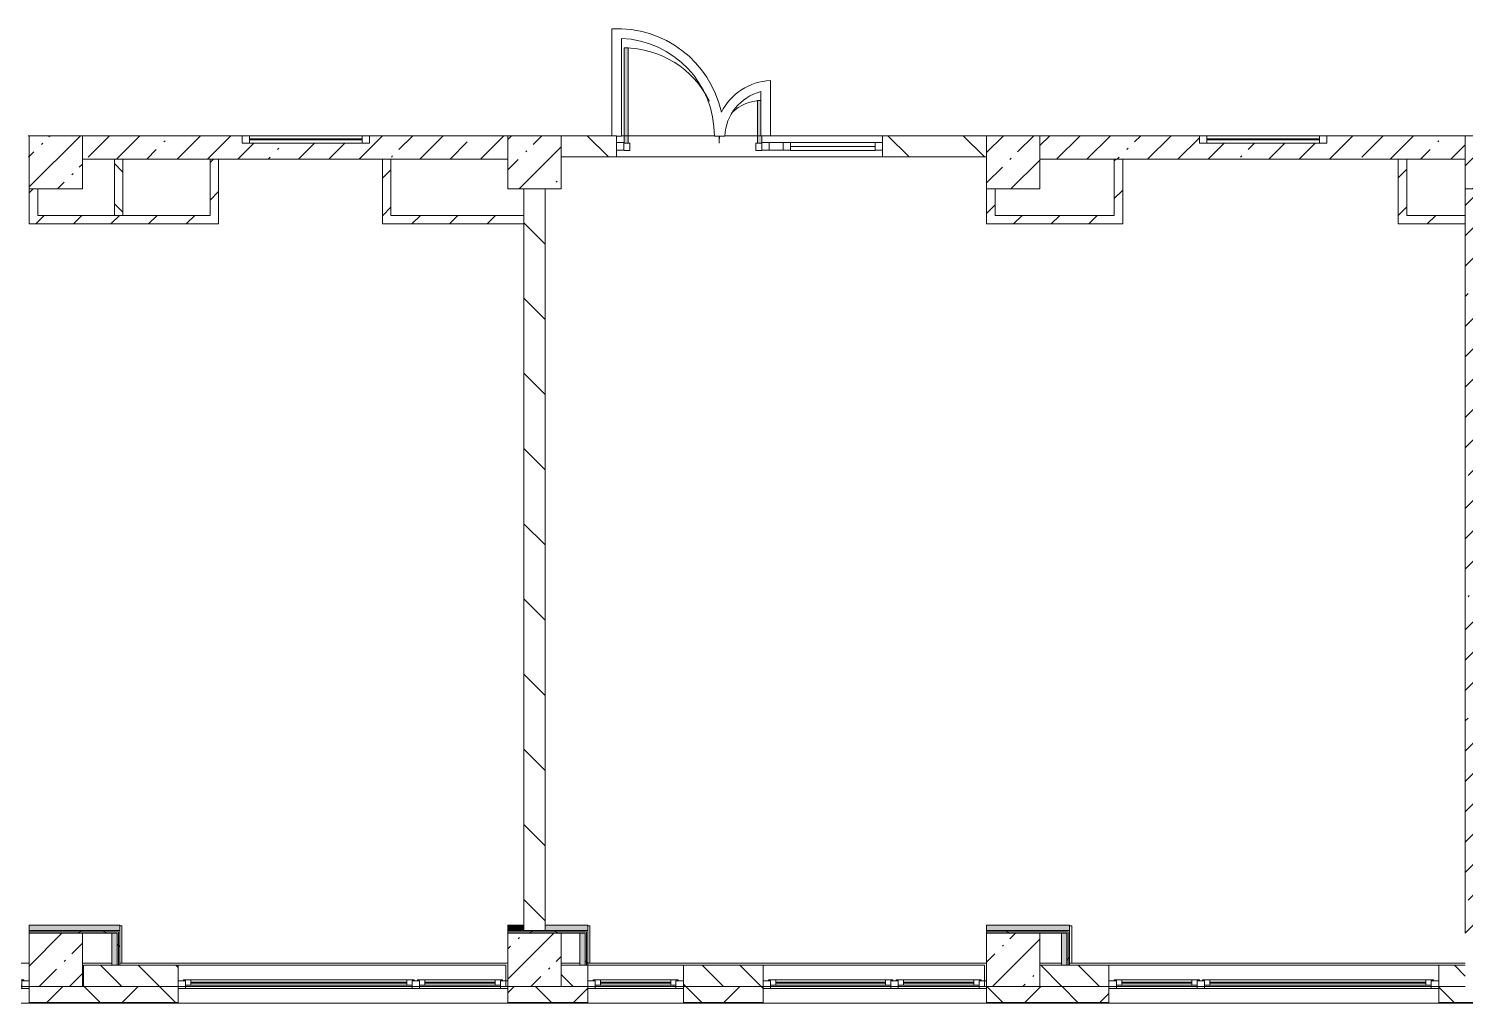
# Model space of a CAD drawing. Header units: millimetres. Extents: x -3129 to 197107, y -8553 to 29000.
# Drawn here: x 122002 to 135507, y -258 to 8906 of the extents above; entities that cross this region are included whole.
import ezdxf

# ---------------------------------------------------------------- set-up
doc = ezdxf.new("R2010")
doc.units = ezdxf.units.MM
for name, color, linetype, lineweight, true_color in [('A-DETL-GENF-8', 7, 'Continuous', 5, 0xaaaaaa), ('A-DOOR-3', 7, 'Continuous', 5, 0xaaaaaa), ('A-DOOR-4', 7, 'Continuous', 5, 0xe2e2e2), ('A-FLOR-3', 7, 'Continuous', 5, 0xaaaaaa), ('I-WALL-4', 7, 'Continuous', 5, 0xe7e7e7), ('I-WALL-5', 7, 'Continuous', 9, 0xe7e7e7), ('I-WALL-8', 7, 'Continuous', 5, 0x787878)]:
    doc.layers.add(name, color=color, linetype=linetype, lineweight=lineweight, true_color=true_color)
for name, color, linetype, lineweight in [('A-GLAZ-1', 7, 'Continuous', 5), ('A-GLAZ-CURT-2', 7, 'Continuous', 5), ('A-GLAZ-CWMG-4', 7, 'Continuous', 5), ('A-WALL', 7, 'Continuous', 9), ('A-WALL-6', 7, 'Continuous', 5), ('I-WALL-6', 7, 'Continuous', 5), ('S-COLS-2', 7, 'Continuous', 5)]:
    doc.layers.add(name, color=color, linetype=linetype, lineweight=lineweight)
pattern_1 = [(45, (70097.43, 0), (-176.7767, 176.7767), [])]
pattern_2 = [(45, (70097.43, 0), (-285.1231, 285.1231), []), (45, (70382.56, 0), (-285.1231, 285.1231), [504.031, -100.806, 16.764, -84.042])]
pattern_3 = [(135, (70097.43, 0), (-353.5534, -353.5534), [])]
pattern_4 = [(135, (70097.43, 0), (-176.7767, -176.7767), [])]
pattern_5 = [(45, (70097.4, 0), (-530.33, 530.33), []), (135, (70097.4, 0), (-530.33, -530.33), [])]

# ---------------------------------------------------------------- blocks, each defined once
blk = doc.blocks.new('BSC_Колонна _Прямоугольная - 500х500-V86-2_1_1_птичка')
at = {"layer": 'S-COLS-2'}
h = blk.add_hatch(dxfattribs=at)
h.set_pattern_fill('FP_109', color=256, style=0, pattern_type=2)
h.set_pattern_definition([(45, (-52160, -7650), (-285.123, 285.123), []), (45, (-51874.88, -7650), (-285.123, 285.123), [504.031, -100.806, 16.764, -84.042])])
h.paths.add_polyline_path([(-250, -250), (250, -250), (250, 250), (-250, 250)])
for p, q in [((250, 250), (-250, 250)), ((-250, 250), (-250, -250)), ((250, -250), (250, 250)), ((-250, -250), (250, -250))]:
    blk.add_line(p, q, dxfattribs=at)
blk = doc.blocks.new('BSC_Колонна _Прямоугольная - 500х500-V87-2_1_1_птичка')
at = {"layer": 'S-COLS-2'}
h = blk.add_hatch(dxfattribs=at)
h.set_pattern_fill('FP_110', color=256, style=0, pattern_type=2)
h.set_pattern_definition([(45, (-61160, -7650), (-285.1231, 285.1231), []), (45, (-60874.88, -7650), (-285.123, 285.123), [504.031, -100.806, 16.764, -84.042])])
h.paths.add_polyline_path([(-250, -250), (250, -250), (250, 250), (-250, 250)])
for p, q in [((250, 250), (-250, 250)), ((-250, 250), (-250, -250)), ((250, -250), (250, 250)), ((-250, -250), (250, -250))]:
    blk.add_line(p, q, dxfattribs=at)
blk = doc.blocks.new('BSC_Колонна _Прямоугольная - 500х500-V93-2_1_1_птичка')
at = {"layer": 'S-COLS-2'}
h = blk.add_hatch(dxfattribs=at)
h.set_pattern_fill('FP_116', color=256, style=0, pattern_type=2)
h.set_pattern_definition([(45, (-52160, -150), (-285.123, 285.123), []), (45, (-51874.88, -150), (-285.123, 285.123), [504.031, -100.806, 16.764, -84.042])])
h.paths.add_polyline_path([(-250, -250), (250, -250), (250, 250), (-250, 250)])
for p, q in [((250, 250), (-250, 250)), ((-250, 250), (-250, -250)), ((250, -250), (250, 250)), ((-250, -250), (250, -250))]:
    blk.add_line(p, q, dxfattribs=at)
blk = doc.blocks.new('BSC_Колонна _Прямоугольная - 500х500-V94-2_1_1_птичка')
at = {"layer": 'S-COLS-2'}
h = blk.add_hatch(dxfattribs=at)
h.set_pattern_fill('FP_117', color=256, style=0, pattern_type=2)
h.set_pattern_definition([(45, (-61160, -150), (-285.123, 285.123), []), (45, (-60874.88, -150), (-285.123, 285.123), [504.031, -100.806, 16.764, -84.042])])
h.paths.add_polyline_path([(-159, -250), (250, -250), (250, 250), (-250, 250), (-250, -250)])
for p, q in [((250, 250), (-250, 250)), ((-250, 250), (-250, -250)), ((250, -250), (250, 250)), ((-250, -250), (250, -250))]:
    blk.add_line(p, q, dxfattribs=at)
blk = doc.blocks.new('BSC_Колонна _Прямоугольная - 500х500-V98-2_1_1_птичка')
at = {"layer": 'S-COLS-2'}
h = blk.add_hatch(dxfattribs=at)
h.set_pattern_fill('FP_121', color=256, style=0, pattern_type=2)
h.set_pattern_definition([(45, (-65660, -7650), (-285.1231, 285.1231), []), (45, (-65374.88, -7650), (-285.1231, 285.1231), [504.031, -100.806, 16.764, -84.042])])
h.paths.add_polyline_path([(-22, -250), (250, -250), (250, 250), (-250, 250), (-250, -250)])
for p, q in [((250, 250), (-250, 250)), ((-250, 250), (-250, -250)), ((250, -250), (250, 250)), ((-250, -250), (250, -250))]:
    blk.add_line(p, q, dxfattribs=at)
blk = doc.blocks.new('BSC_Колонна _Прямоугольная - 500х500-V116-2_1_1_птичка')
at = {"layer": 'S-COLS-2'}
h = blk.add_hatch(dxfattribs=at)
h.set_pattern_fill('FP_148', color=256, style=0, pattern_type=2)
h.set_pattern_definition([(45, (-56660, -150), (-285.123, 285.123), []), (45, (-56374.88, -150), (-285.123, 285.123), [504.031, -100.806, 16.764, -84.042])])
h.paths.add_polyline_path([(-250, -250), (250, -250), (250, 250), (-250, 250), (-250, 80)])
for p, q in [((250, 250), (-250, 250)), ((-250, 250), (-250, -250)), ((250, -250), (250, 250)), ((-250, -250), (250, -250))]:
    blk.add_line(p, q, dxfattribs=at)
blk = doc.blocks.new('BSC_Колонна _Прямоугольная - 500х500-V117-2_1_1_птичка')
at = {"layer": 'S-COLS-2'}
h = blk.add_hatch(dxfattribs=at)
h.set_pattern_fill('FP_149', color=256, style=0, pattern_type=2)
h.set_pattern_definition([(45, (-56660, -7650), (-285.123, 285.123), []), (45, (-56374.88, -7650), (-285.123, 285.123), [504.031, -100.806, 16.764, -84.042])])
h.paths.add_polyline_path([(-250, -250), (250, -250), (250, 250), (-250, 250), (-250, 100)])
for p, q in [((250, 250), (-250, 250)), ((-250, 250), (-250, -250)), ((250, -250), (250, 250)), ((-250, -250), (250, -250))]:
    blk.add_line(p, q, dxfattribs=at)
blk = doc.blocks.new('120_Окно_СКБ_2Ст - 120_Окно_СКБ_2Ст 3100х2500 _мал_створка слева_-22446080-2_1_1_птичка')
at = {"layer": 'A-GLAZ-1'}
for p, q in [((-1550, -127), (-1550, -57)), ((-1550, -57), (-1480, -57)), ((1550, -57), (-1550, -57)), ((-1480, -127), (-1550, -127)), ((-1550, -127), (-1500, -127)), ((-1480, -127), (-1500, -127)), ((-1500, -127), (-1500, -137)), ((-1480, -57), (-1480, -127)), ((650, -87), (-1480, -87)), ((-1480, -87), (-1480, -127)), ((-1430, -137), (-1430, -87)), ((-1430, -107), (600, -107)), ((600, -117), (-1430, -117)), ((600, -137), (600, -87)), ((650, -127), (650, -57)), ((650, -57), (720, -57)), ((650, -127), (650, -87)), ((720, -127), (650, -127)), ((670, -127), (650, -127)), ((670, -127), (700, -127)), ((670, -137), (670, -127)), ((720, -127), (700, -127)), ((700, -127), (700, -137)), ((720, -57), (720, -127)), ((1480, -87), (720, -87)), ((720, -87), (720, -127)), ((770, -137), (770, -87)), ((770, -107), (1430, -107)), ((1430, -117), (770, -117)), ((1430, -137), (1430, -87)), ((1480, -127), (1480, -57)), ((1480, -57), (1550, -57)), ((1480, -127), (1480, -87)), ((1550, -127), (1480, -127)), ((1500, -127), (1480, -127)), ((1500, -127), (1550, -127)), ((1500, -137), (1500, -127)), ((1550, -57), (1550, -127)), ((-1500, -137), (670, -137)), ((670, -137), (-1500, -137)), ((700, -137), (1500, -137)), ((1500, -137), (700, -137))]:
    blk.add_line(p, q, dxfattribs=at)
blk = doc.blocks.new('120_Окно_СКБ_1Ст - 120_Окно_СКБ_1Ст 900х2500_h_-20664874-2_1_1_птичка')
at = {"layer": 'A-GLAZ-1'}
for p, q in [((-450, -127), (-450, -57)), ((-450, -57), (-380, -57)), ((450, -57), (-450, -57)), ((-380, -127), (-450, -127)), ((-450, -127), (-400, -127)), ((-380, -127), (-400, -127)), ((-400, -127), (-400, -137)), ((-380, -57), (-380, -127)), ((380, -87), (-380, -87)), ((-380, -87), (-380, -127)), ((-330, -137), (-330, -87)), ((-330, -107), (330, -107)), ((330, -117), (-330, -117)), ((330, -137), (330, -87)), ((380, -127), (380, -57)), ((380, -57), (450, -57)), ((380, -127), (380, -87)), ((450, -127), (380, -127)), ((400, -127), (380, -127)), ((400, -127), (450, -127)), ((400, -137), (400, -127)), ((450, -57), (450, -127)), ((-400, -137), (400, -137)), ((400, -137), (-400, -137))]:
    blk.add_line(p, q, dxfattribs=at)
blk = doc.blocks.new('120_Окно_СКБ_2Ст - 120_Окно_СКБ_2Ст 2100х2500 _мал створка СЛЕВА_-22446485-2_1_1_птичка')
at = {"layer": 'A-GLAZ-1'}
for p, q in [((-1050, -127), (-1050, -57)), ((-1050, -57), (-980, -57)), ((1050, -57), (-1050, -57)), ((-980, -127), (-1050, -127)), ((-1050, -127), (-1000, -127)), ((-980, -127), (-1000, -127)), ((-1000, -127), (-1000, -137)), ((-980, -57), (-980, -127)), ((-220, -87), (-980, -87)), ((-980, -87), (-980, -127)), ((-930, -137), (-930, -87)), ((-930, -107), (-270, -107)), ((-270, -117), (-930, -117)), ((-270, -137), (-270, -87)), ((-220, -127), (-220, -57)), ((-220, -57), (-150, -57)), ((-220, -127), (-220, -87)), ((-150, -127), (-220, -127)), ((-200, -127), (-220, -127)), ((-200, -127), (-170, -127)), ((-200, -137), (-200, -127)), ((-150, -127), (-170, -127)), ((-170, -127), (-170, -137)), ((-150, -57), (-150, -127)), ((980, -87), (-150, -87)), ((-150, -87), (-150, -127)), ((-100, -137), (-100, -87)), ((-100, -107), (930, -107)), ((930, -117), (-100, -117)), ((930, -137), (930, -87)), ((980, -127), (980, -57)), ((980, -57), (1050, -57)), ((980, -127), (980, -87)), ((1050, -127), (980, -127)), ((1000, -127), (980, -127)), ((1000, -127), (1050, -127)), ((1000, -137), (1000, -127)), ((1050, -57), (1050, -127)), ((-1000, -137), (-200, -137)), ((-200, -137), (-1000, -137)), ((-170, -137), (1000, -137)), ((1000, -137), (-170, -137))]:
    blk.add_line(p, q, dxfattribs=at)
blk = doc.blocks.new('120_Окно_СКБ_2Ст - 120_Окно_СКБ_2Ст 3100х2500 _мал_ створка слева-2_-V125-2_1_1_птичка')
at = {"layer": 'A-GLAZ-1'}
for p, q in [((-1550, -127), (-1550, -57)), ((-1550, -57), (-1480, -57)), ((1550, -57), (-1550, -57)), ((-1480, -127), (-1550, -127)), ((-1550, -127), (-1500, -127)), ((-1480, -127), (-1500, -127)), ((-1500, -127), (-1500, -137)), ((-1480, -57), (-1480, -127)), ((-720, -87), (-1480, -87)), ((-1480, -87), (-1480, -127)), ((-1430, -137), (-1430, -87)), ((-1430, -107), (-770, -107)), ((-770, -117), (-1430, -117)), ((-770, -137), (-770, -87)), ((-720, -127), (-720, -57)), ((-720, -57), (-650, -57)), ((-720, -127), (-720, -87)), ((-650, -127), (-720, -127)), ((-700, -127), (-720, -127)), ((-700, -127), (-670, -127)), ((-700, -137), (-700, -127)), ((-650, -127), (-670, -127)), ((-670, -127), (-670, -137)), ((-650, -57), (-650, -127)), ((1480, -87), (-650, -87)), ((-650, -87), (-650, -127)), ((-600, -137), (-600, -87)), ((-600, -107), (1430, -107)), ((1430, -117), (-600, -117)), ((1430, -137), (1430, -87)), ((1480, -127), (1480, -57)), ((1480, -57), (1550, -57)), ((1480, -127), (1480, -87)), ((1550, -127), (1480, -127)), ((1500, -127), (1480, -127)), ((1500, -127), (1550, -127)), ((1500, -137), (1500, -127)), ((1550, -57), (1550, -127)), ((-1500, -137), (-700, -137)), ((-700, -137), (-1500, -137)), ((-670, -137), (1500, -137)), ((1500, -137), (-670, -137))]:
    blk.add_line(p, q, dxfattribs=at)
blk = doc.blocks.new('120_Окно_СКБ_2Ст - 120_Окно_СКБ_2Ст 3100х2500 _мал_ створка слева-2_-V126-2_1_1_птичка')
at = {"layer": 'A-GLAZ-1'}
for p, q in [((-1550, -127), (-1550, -57)), ((-1550, -57), (-1480, -57)), ((1550, -57), (-1550, -57)), ((-1480, -127), (-1550, -127)), ((-1550, -127), (-1503, -127)), ((-1480, -127), (-1500, -127)), ((-1500, -127), (-1500, -137)), ((-1480, -57), (-1480, -127)), ((-720, -87), (-1480, -87)), ((-1480, -87), (-1480, -127)), ((-1430, -137), (-1430, -87)), ((-1430, -107), (-770, -107)), ((-770, -117), (-1430, -117)), ((-770, -137), (-770, -87)), ((-720, -127), (-720, -57)), ((-720, -57), (-650, -57)), ((-720, -127), (-720, -87)), ((-650, -127), (-720, -127)), ((-700, -127), (-720, -127)), ((-700, -127), (-670, -127)), ((-700, -137), (-700, -127)), ((-650, -127), (-670, -127)), ((-670, -127), (-670, -137)), ((-650, -57), (-650, -127)), ((1480, -87), (-650, -87)), ((-650, -87), (-650, -127)), ((-600, -137), (-600, -87)), ((-600, -107), (1430, -107)), ((1430, -117), (-600, -117)), ((1430, -137), (1430, -87)), ((1480, -127), (1480, -57)), ((1480, -57), (1550, -57)), ((1480, -127), (1480, -87)), ((1550, -127), (1480, -127)), ((1500, -127), (1480, -127)), ((1500, -127), (1550, -127)), ((1500, -137), (1500, -127)), ((1550, -57), (1550, -127)), ((-1500, -137), (-700, -137)), ((-700, -137), (-1500, -137)), ((-670, -137), (1500, -137)), ((1500, -137), (-670, -137))]:
    blk.add_line(p, q, dxfattribs=at)
blk = doc.blocks.new('120_Окно_СКБ_1Ст - 120_Окно_СКБ_1Ст 400х1200 EI30-24228621-2_1_1_птичка')
at = {"layer": 'A-GLAZ-1'}
for p, q in [((-600, 40), (-600, 110)), ((-600, 110), (-530, 110)), ((600, 110), (-600, 110)), ((-530, 40), (-600, 40)), ((-600, 40), (600, 40)), ((-530, 110), (-530, 40)), ((530, 80), (-530, 80)), ((530, 70), (-530, 70)), ((530, 40), (530, 110)), ((530, 110), (600, 110)), ((600, 40), (530, 40)), ((600, 110), (600, 40))]:
    blk.add_line(p, q, dxfattribs=at)
blk = doc.blocks.new('Прямоугольный импост - 50 x 70 мм-V235-2_1_1_птичка')
at = {"layer": 'A-GLAZ-CWMG-4'}
for p, q in [((-70, 35), (0, 35)), ((-70, -35), (-70, 35)), ((0, 35), (0, -35)), ((0, -35), (-70, -35))]:
    blk.add_line(p, q, dxfattribs=at)
blk = doc.blocks.new('Дверь_Витражная_остекление_ - ДВН_ДАО_Главный вход_1200 в свету-V245-2_1_1_птичка')
at = {"layer": 'A-DOOR-4'}
for points in [[(-607, 30), (-607, 925), (-647, 925), (-647, 30)], [(647, 30), (647, 100), (639, 100), (639, 430), (607, 430), (607, 30), (639, 30)]]:
    blk.add_hatch(color=256, dxfattribs=at).paths.add_polyline_path(points)
at = {"layer": 'A-DETL-GENF-8'}
for p, q in [((-607, 925), (-647, 925)), ((-647, 925), (-647, 35)), ((-607, 30), (-607, 925)), ((639, 430), (607, 430)), ((607, 430), (607, 30)), ((-647, 30), (-607, 30)), ((-592, 30), (-647, 30)), ((-592, -40), (-592, 30)), ((592, -40), (592, 30)), ((592, 30), (647, 30)), ((607, 30), (647, 30)), ((647, 35), (647, 100)), ((-647, -40), (-592, -40)), ((647, -40), (592, -40))]:
    blk.add_line(p, q, dxfattribs=at)
at = {"layer": 'A-DOOR-3'}
for p, q in [((-647, 925), (-647, 35)), ((647, 100), (647, 35))]:
    blk.add_line(p, q, dxfattribs=at)
for centre, radius, start, end in [((-647, 30), 895, 26.2405, 90), ((647, 30), 400, 91.3229, 133.9937), ((-647, 30), 895, 360, 4.3606), ((647, 30), 400, 170.1518, 180)]:
    blk.add_arc(centre, radius, start, end, dxfattribs=at)
blk = doc.blocks.new('Системная панель - Стемалит - 40мм-V237-2_1_1_птичка')
at = {"layer": 'A-GLAZ-CURT-2'}
for p, q in [((65, 35), (-65, 35)), ((-65, 35), (-65, -35)), ((65, -35), (65, 35)), ((-65, -35), (65, -35))]:
    blk.add_line(p, q, dxfattribs=at)
blk = doc.blocks.new('Прямоугольный импост - 50 x 70 мм-V238-2_1_1_птичка')
at = {"layer": 'A-GLAZ-CWMG-4'}
for p, q in [((-35, 35), (35, 35)), ((-35, -35), (-35, 35)), ((35, 35), (35, -35)), ((35, -35), (-35, -35))]:
    blk.add_line(p, q, dxfattribs=at)
blk = doc.blocks.new('Прямоугольный импост - 50 x 70 мм-V239-2_1_1_птичка')
at = {"layer": 'A-GLAZ-CWMG-4'}
for p, q in [((0, 35), (-70, 35)), ((-70, 35), (-70, -35)), ((0, -35), (0, 35)), ((-70, -35), (0, -35))]:
    blk.add_line(p, q, dxfattribs=at)
blk = doc.blocks.new('Системная панель - Стекло - 40мм-V246-2_1_1_птичка')
at = {"layer": 'A-GLAZ-CURT-2'}
for p, q in [((397.5, 0), (-397.5, 0)), ((-397.5, 0), (-397.5, -40)), ((397.5, -40), (397.5, 0)), ((-397.5, -40), (397.5, -40))]:
    blk.add_line(p, q, dxfattribs=at)
blk = doc.blocks.new('Прямоугольный импост - 50 x 70 мм-V241-2_1_1_птичка')
at = {"layer": 'A-GLAZ-CWMG-4'}
for p, q in [((-35, 35), (35, 35)), ((-35, -35), (-35, 35)), ((35, 35), (35, -35)), ((35, -35), (-35, -35))]:
    blk.add_line(p, q, dxfattribs=at)
blk = doc.blocks.new('Прямоугольный импост - 50 x 70 мм-V242-2_1_1_птичка')
at = {"layer": 'A-GLAZ-CWMG-4'}
blk.add_line((41991, 7835), (41196, 7835), dxfattribs=at)

msp = doc.modelspace()

# ---------------------------------------------------------------- hatches: boundary and pattern name
at = {"layer": 'A-WALL-6'}
h = msp.add_hatch(dxfattribs=at)
h.set_pattern_fill('FP_134', color=256, style=0, pattern_type=2)
h.set_pattern_definition(pattern_4)
h.paths.add_polyline_path([(122517.4, -100), (123407.4, -100), (123407.4, 100), (122517.4, 100)])
h = msp.add_hatch(dxfattribs=at)
h.set_pattern_fill('FP_134', color=256, style=0, pattern_type=2)
h.set_pattern_definition(pattern_4)
h.paths.add_polyline_path([(128157.4, -100), (128907.4, -100), (128907.4, 100), (128157.4, 100)])
h.paths.add_polyline_path([(127257.4, -100), (127257.4, 100), (127007.4, 100), (127007.4, -100)])
h = msp.add_hatch(dxfattribs=at)
h.set_pattern_fill('FP_134', color=256, style=0, pattern_type=2)
h.set_pattern_definition(pattern_4)
h.paths.add_polyline_path([(132025.6, -100), (132157.4, -100), (132157.4, 100), (131507.4, 100), (131507.4, -100)])
h.paths.add_polyline_path([(135507.4, -100), (135507.4, 100), (135257.4, 100), (135257.4, -100)])
h = msp.add_hatch(dxfattribs=at)
h.set_pattern_fill('FP_124', color=256, style=0, pattern_type=2)
h.set_pattern_definition([(45, (70097.43, 0), (-353.5534, 353.5534), []), (135, (70097.43, 0), (-353.5534, -353.5534), [])])
h.paths.add_polyline_path([(145797.4, -250), (145797.4, -100), (141657.4, -100), (141657.4, -250), (145010.9, -250)])
h.paths.add_polyline_path([(139445.7, -250), (140757.4, -250), (140757.4, -100), (137157.4, -100), (137157.4, -250), (137590.7, -250)])
h.paths.add_polyline_path([(128157.4, -250), (128907.4, -250), (128907.4, -100), (128157.4, -100)])
h.paths.add_polyline_path([(127007.4, -250), (127257.4, -250), (127257.4, -100), (126507.4, -100), (126507.4, -250), (126924.2, -250)])
h.paths.add_polyline_path([(131007.4, -250), (132157.4, -250), (132157.4, -100), (131007.4, -100)])
h.paths.add_polyline_path([(135257.4, -250), (136257.4, -250), (136257.4, -100), (135257.4, -100)])
h.paths.add_polyline_path([(113507.4, -250), (114133.8, -250), (114133.8, -100), (112757.4, -100), (112757.4, -250), (113475.2, -250)])
h.paths.add_polyline_path([(122007.4, -250), (123407.4, -250), (123407.4, -100), (122007.4, -100)])
h.paths.add_polyline_path([(118907.4, -250), (118907.4, -100), (117507.4, -100), (117507.4, -250), (118112.8, -250)])
h.paths.add_polyline_path([(115033.8, -250), (115407.4, -250), (115407.4, -100), (115033.8, -100)])
h.paths.add_polyline_path([(108857.4, -250), (109657.4, -250), (109657.4, -100), (108857.4, -100), (108857.4, -176.4)])
at = {"layer": 'I-WALL-4'}
for points in [[(126657.4, 425), (126657.4, 475), (126507.4, 475), (126507.4, 425)], [(122832.4, 100), (122832.4, 400), (122782.4, 400), (122782.4, 100)]]:
    msp.add_hatch(color=256, dxfattribs=at).paths.add_polyline_path(points)
at = {"layer": 'I-WALL-5'}
for points in [[(122857.4, 425), (122857.4, 475), (122007.4, 475), (122007.4, 425), (122750.4, 425)], [(127257.4, 425), (127257.4, 475), (126857.4, 475), (126857.4, 425), (127244.9, 425)], [(131787.4, 425), (131787.4, 475), (131007.4, 475), (131007.4, 425), (131098.1, 425)], [(127232.4, 100), (127232.4, 400), (127182.4, 400), (127182.4, 100)], [(131762.4, 100), (131762.4, 400), (131712.4, 400), (131712.4, 100)]]:
    msp.add_hatch(color=256, dxfattribs=at).paths.add_polyline_path(points)
at = {"layer": 'I-WALL-6'}
h = msp.add_hatch(dxfattribs=at)
h.set_pattern_fill('FP_132', color=256, style=0, pattern_type=2)
h.set_pattern_definition(pattern_2)
h.paths.add_polyline_path([(123787.4, 7680), (126507.4, 7680), (126507.4, 7900), (125207.4, 7900), (125207.4, 7830), (124007.4, 7830), (124007.4, 7900), (122507.4, 7900), (122507.4, 7680), (123707.4, 7680)])
h = msp.add_hatch(dxfattribs=at)
h.set_pattern_fill('FP_135', color=256, style=0, pattern_type=2)
h.set_pattern_definition(pattern_3)
h.paths.add_polyline_path([(131007.4, 7700), (131007.4, 7900), (130028.4, 7900), (130028.4, 7700), (130170.5, 7700)])
h.paths.add_polyline_path([(127007.4, 7700), (127528.4, 7700), (127528.4, 7900), (127007.4, 7900), (127007.4, 7750.3)])
h = msp.add_hatch(dxfattribs=at)
h.set_pattern_fill('FP_132', color=256, style=0, pattern_type=2)
h.set_pattern_definition(pattern_2)
h.paths.add_polyline_path([(134957.4, 7680), (135507.4, 7680), (135507.4, 7900), (134207.4, 7900), (134207.4, 7830), (133007.4, 7830), (133007.4, 7900), (131507.4, 7900), (131507.4, 7680), (134877.4, 7680)])
h = msp.add_hatch(dxfattribs=at)
h.set_pattern_fill('FP_136', color=256, style=0, pattern_type=2)
h.set_pattern_definition(pattern_1)
h.paths.add_polyline_path([(123787.4, 7070), (123787.4, 7680), (123707.4, 7680), (123707.4, 7070)])
h = msp.add_hatch(dxfattribs=at)
h.set_pattern_fill('FP_136', color=256, style=0, pattern_type=2)
h.set_pattern_definition(pattern_1)
h.paths.add_polyline_path([(125407.4, 7070), (125407.4, 7680), (125327.4, 7680), (125327.4, 7070)])
h = msp.add_hatch(dxfattribs=at)
h.set_pattern_fill('FP_136', color=256, style=0, pattern_type=2)
h.set_pattern_definition(pattern_1)
h.paths.add_polyline_path([(132287.4, 7150), (132287.4, 7680), (132207.4, 7680), (132207.4, 7150)])
h = msp.add_hatch(dxfattribs=at)
h.set_pattern_fill('FP_136', color=256, style=0, pattern_type=2)
h.set_pattern_definition(pattern_1)
h.paths.add_polyline_path([(134957.4, 7070), (134957.4, 7680), (134877.4, 7680), (134877.4, 7070)])
h = msp.add_hatch(dxfattribs=at)
h.set_pattern_fill('FP_136', color=256, style=0, pattern_type=2)
h.set_pattern_definition(pattern_1)
h.paths.add_polyline_path([(122087.4, 7150), (122087.4, 7400), (122007.4, 7400), (122007.4, 7150)])
h = msp.add_hatch(dxfattribs=at)
h.set_pattern_fill('FP_135', color=256, style=0, pattern_type=2)
h.set_pattern_definition(pattern_3)
h.paths.add_polyline_path([(126857.4, 425), (126857.4, 7400), (126657.4, 7400), (126657.4, 425)])
h = msp.add_hatch(dxfattribs=at)
h.set_pattern_fill('FP_136', color=256, style=0, pattern_type=2)
h.set_pattern_definition(pattern_1)
h.paths.add_polyline_path([(131087.4, 7150), (131087.4, 7400), (131007.4, 7400), (131007.4, 7150)])
h = msp.add_hatch(dxfattribs=at)
h.set_pattern_fill('FP_132', color=256, style=0, pattern_type=2)
h.set_pattern_definition(pattern_2)
h.paths.add_polyline_path([(135507.4, 400), (135727.4, 400), (135727.4, 7400), (135507.4, 7400), (135507.4, 808.9)])
h = msp.add_hatch(dxfattribs=at)
h.set_pattern_fill('FP_136', color=256, style=0, pattern_type=2)
h.set_pattern_definition(pattern_1)
h.paths.add_polyline_path([(123707.4, 7070), (123707.4, 7150), (122007.4, 7150), (122007.4, 7070), (122750.4, 7070)])
h = msp.add_hatch(dxfattribs=at)
h.set_pattern_fill('FP_136', color=256, style=0, pattern_type=2)
h.set_pattern_definition(pattern_1)
h.paths.add_polyline_path([(126355.9, 7070), (126355.9, 7150), (125407.4, 7150), (125407.4, 7070)])
h = msp.add_hatch(dxfattribs=at)
h.set_pattern_fill('FP_136', color=256, style=0, pattern_type=2)
h.set_pattern_definition(pattern_1)
h.paths.add_polyline_path([(126657.4, 7070), (126657.4, 7150), (126355.9, 7150), (126355.9, 7070), (126460.5, 7070)])
h = msp.add_hatch(dxfattribs=at)
h.set_pattern_fill('FP_136', color=256, style=0, pattern_type=2)
h.set_pattern_definition(pattern_1)
h.paths.add_polyline_path([(131007.4, 7070), (132287.4, 7070), (132287.4, 7150), (131007.4, 7150)])
h = msp.add_hatch(dxfattribs=at)
h.set_pattern_fill('FP_136', color=256, style=0, pattern_type=2)
h.set_pattern_definition(pattern_1)
h.paths.add_polyline_path([(135507.4, 7070), (135507.4, 7150), (134957.4, 7150), (134957.4, 7070)])
h = msp.add_hatch(dxfattribs=at)
h.set_pattern_fill('FP_228', color=256, style=0, pattern_type=2)
h.set_pattern_definition(pattern_5)
h.paths.add_polyline_path([(122844.9, 412.5), (122857.4, 412.5), (122857.4, 425), (122007.4, 425), (122007.4, 412.5), (122750.4, 412.5)])
h = msp.add_hatch(dxfattribs=at)
h.set_pattern_fill('FP_228', color=256, style=0, pattern_type=2)
h.set_pattern_definition(pattern_5)
h.paths.add_polyline_path([(122844.9, 400), (122844.9, 412.5), (122007.4, 412.5), (122007.4, 400), (122832.4, 400)])
h = msp.add_hatch(dxfattribs=at)
h.set_pattern_fill('FP_228', color=256, style=0, pattern_type=2)
h.set_pattern_definition(pattern_5)
h.paths.add_polyline_path([(122844.9, 100), (122857.4, 100), (122857.4, 412.5), (122844.9, 412.5), (122844.9, 230.5)])
h = msp.add_hatch(dxfattribs=at)
h.set_pattern_fill('FP_228', color=256, style=0, pattern_type=2)
h.set_pattern_definition(pattern_5)
h.paths.add_polyline_path([(126857.4, 412.5), (126857.4, 425), (126507.4, 425), (126507.4, 412.5), (126657.4, 412.5)])
h = msp.add_hatch(dxfattribs=at)
h.set_pattern_fill('FP_228', color=256, style=0, pattern_type=2)
h.set_pattern_definition(pattern_5)
h.paths.add_polyline_path([(126857.4, 400), (126857.4, 412.5), (126507.4, 412.5), (126507.4, 400), (126657.4, 400)])
h = msp.add_hatch(dxfattribs=at)
h.set_pattern_fill('FP_228', color=256, style=0, pattern_type=2)
h.set_pattern_definition(pattern_5)
h.paths.add_polyline_path([(127244.9, 412.5), (127244.9, 425), (126657.4, 425), (126657.4, 412.5), (127232.4, 412.5)])
h = msp.add_hatch(dxfattribs=at)
h.set_pattern_fill('FP_228', color=256, style=0, pattern_type=2)
h.set_pattern_definition(pattern_5)
h.paths.add_polyline_path([(127007.4, 400), (127232.4, 400), (127232.4, 412.5), (126657.4, 412.5), (126657.4, 400), (126924.2, 400)])
h = msp.add_hatch(dxfattribs=at)
h.set_pattern_fill('FP_228', color=256, style=0, pattern_type=2)
h.set_pattern_definition(pattern_5)
h.paths.add_polyline_path([(127232.4, 100), (127244.9, 100), (127244.9, 412.5), (127232.4, 412.5), (127232.4, 230.5)])
h = msp.add_hatch(dxfattribs=at)
h.set_pattern_fill('FP_228', color=256, style=0, pattern_type=2)
h.set_pattern_definition(pattern_5)
h.paths.add_polyline_path([(127244.9, 100), (127257.4, 100), (127257.4, 425), (127244.9, 425), (127244.9, 230.5)])
h = msp.add_hatch(dxfattribs=at)
h.set_pattern_fill('FP_228', color=256, style=0, pattern_type=2)
h.set_pattern_definition(pattern_5)
h.paths.add_polyline_path([(131774.9, 412.5), (131787.4, 412.5), (131787.4, 425), (131007.4, 425), (131007.4, 412.5), (131098.1, 412.5)])
h = msp.add_hatch(dxfattribs=at)
h.set_pattern_fill('FP_228', color=256, style=0, pattern_type=2)
h.set_pattern_definition(pattern_5)
h.paths.add_polyline_path([(131774.9, 400), (131774.9, 412.5), (131007.4, 412.5), (131007.4, 400), (131762.4, 400)])
h = msp.add_hatch(dxfattribs=at)
h.set_pattern_fill('FP_228', color=256, style=0, pattern_type=2)
h.set_pattern_definition(pattern_5)
h.paths.add_polyline_path([(131774.9, 100), (131787.4, 100), (131787.4, 412.5), (131774.9, 412.5), (131774.9, 230.5)])
h = msp.add_hatch(dxfattribs=at)
h.set_pattern_fill('FP_228', color=256, style=0, pattern_type=2)
h.set_pattern_definition(pattern_5)
h.paths.add_polyline_path([(122844.9, 100), (122844.9, 400), (122832.4, 400), (122832.4, 100)])
h = msp.add_hatch(dxfattribs=at)
h.set_pattern_fill('FP_228', color=256, style=0, pattern_type=2)
h.set_pattern_definition(pattern_5)
h.paths.add_polyline_path([(131774.9, 100), (131774.9, 400), (131762.4, 400), (131762.4, 100)])
at = {"layer": 'I-WALL-8'}
h = msp.add_hatch(dxfattribs=at)
h.set_pattern_fill('FP_143', color=256, style=0, pattern_type=2)
h.set_pattern_definition([(135, (70097.43, 0), (-377.171, -377.171), [533.4, -88.9, 17.78, -88.9]), (135, (70097.43, 376.94), (-377.171, -377.171), []), (50, (70097.43, 0), (637.6445, -55.7866), [66.675, -733.425]), (355, (70097.4, 0), (-123.3494, 668.699), [53.34, -586.74]), (100.451, (70150.6, -4.65), (514.299, 612.908), [56.665, -623.315]), (46.184, (70097.4, 177.8), (948.776, -147.15), [100.012, -1100.137]), (96.636, (70176.5, 165.5), (830.909, 865.997), [84.998, -934.973]), (351.184, (70097.4, 177.8), (830.918, 865.988), [80.01, -880.11]), (21, (70186.33, 133.35), (530.6506, -357.9283), [66.675, -733.425]), (326, (70186.3, 133.35), (216.308, 644.6585), [53.34, -586.74]), (71.451, (70230.55, 103.5), (746.9596, 286.724), [56.665, -623.315]), (37.5, (70097.43, 0), (10.8105, 295.9426), [16.764, -562.864, 16.764, -578.866, -588.962]), (37.5, (70097.43, 0), (10.8105, 295.9426), [-1175.258, 16.764, -572.198]), (7.5, (70097.43, 0), (233.8692, 350.6318), [16.764, -322.834, 16.764, -549.529, -224.472]), (7.5, (70097.43, 0), (233.8692, 350.6318), [-905.891, 16.764, -207.708]), (327.5, (69899.19, 0), (474.5678, -20.0513), [16.764, -205.486, 16.764, -676.656, -920.115]), (327.5, (69899.19, 0), (474.5678, -20.0513), [-915.67, 16.764, -903.351]), (317.5, (69810.3, 0), (518.4522, 88.9934), [16.764, -272.161, 16.764, -443.738, -653.415]), (317.5, (69810.3, 0), (518.4522, 88.9934), [-749.427, 16.764, -636.651])])
h.paths.add_polyline_path([(122887.4, 7150), (122887.4, 7680), (122807.4, 7680), (122807.4, 7150)])

# ---------------------------------------------------------------- linework, layer by layer
at = {"layer": 'A-FLOR-3'}
for p, q in [((127485.5, 8904.6), (127485.5, 7900)), ((127575.5, 7897), (127575.5, 8815.2)), ((128974.4, 7900), (128974.4, 8418.4)), ((128884.4, 8314.2), (128884.4, 7900)), ((121997.4, 7900), (122007.4, 7900)), ((127528.4, 7897), (127575.5, 7897)), ((127575.5, 7900), (128447.8, 7900)), ((128448, 7897), (128546, 7897)), ((128546.4, 7900), (130028.4, 7900)), ((130028.4, 7900), (128974.4, 7900)), ((122007.4, 7700), (121997.4, 7700)), ((122857.4, 470), (122877.4, 470)), ((122877.4, 470), (122877.4, 120)), ((127257.4, 470), (127277.4, 470)), ((127277.4, 470), (127277.4, 120)), ((131787.4, 470), (131807.4, 470)), ((131807.4, 470), (131807.4, 120))]:
    msp.add_line(p, q, dxfattribs=at)
for centre, radius, start, end in [((127538, 7906), 1000, 12.44956, 93.01125), ((127538, 7906), 910, 359.43333, 87.64026), ((128999.4, 7875), 544, 92.63401, 153.04618), ((128999.4, 7875), 454, 104.67311, 177.22246)]:
    msp.add_arc(centre, radius, start, end, dxfattribs=at)
at = {"layer": 'A-WALL'}
for p, q in [((123787.4, 7680), (123707.4, 7680)), ((125407.4, 7680), (125327.4, 7680)), ((132287.4, 7680), (132207.4, 7680)), ((134957.4, 7680), (134877.4, 7680)), ((122807.4, 7150), (122887.4, 7150)), ((126657.4, 7070), (126657.4, 7150)), ((135507.4, 7070), (135507.4, 7150)), ((122857.4, 425), (122007.4, 425)), ((122844.9, 412.5), (122007.4, 412.5)), ((122844.9, 100), (122844.9, 412.5)), ((127257.4, 425), (126507.4, 425)), ((127244.9, 412.5), (126507.4, 412.5)), ((126657.4, 425), (126657.4, 475)), ((126857.4, 475), (126857.4, 425)), ((127244.9, 412.5), (127244.9, 100)), ((131787.4, 425), (131007.4, 425)), ((131774.9, 412.5), (131007.4, 412.5)), ((131774.9, 412.5), (131774.9, 100)), ((122832.4, 400), (122782.4, 400)), ((122832.4, 100), (122832.4, 400)), ((127182.4, 400), (127232.4, 400)), ((127232.4, 400), (127232.4, 100)), ((131762.4, 400), (131712.4, 400)), ((131762.4, 400), (131762.4, 100)), ((122517.4, -100), (123407.4, -100)), ((127007.4, -100), (127257.4, -100)), ((128157.4, -100), (128907.4, -100)), ((131507.4, -100), (132157.4, -100)), ((135257.4, -100), (135507.4, -100)), ((122007.4, -250), (123407.4, -250)), ((122007.4, -253), (123407.4, -253)), ((126507.4, -250), (127257.4, -250)), ((126507.4, -253), (127257.4, -253)), ((128157.4, -250), (128907.4, -250)), ((128157.4, -253), (128907.4, -253)), ((131007.4, -250), (132157.4, -250)), ((131007.4, -253), (132157.4, -253)), ((135257.4, -250), (136257.4, -250)), ((135257.4, -253), (136257.4, -253))]:
    msp.add_line(p, q, dxfattribs=at)
at = {"layer": 'A-WALL-6'}
for p, q in [((122517.4, 100), (122517.4, -100)), ((122517.4, 100), (126487.4, 100)), ((123407.4, -258), (123407.4, 100)), ((126487.4, -100), (126487.4, 100)), ((127007.4, 100), (130987.4, 100)), ((127257.4, -258), (127257.4, 100)), ((128157.4, 100), (128157.4, -258)), ((128907.4, -258), (128907.4, 100)), ((130987.4, -100), (130987.4, 100)), ((131507.4, 100), (135507.4, 100)), ((132157.4, -258), (132157.4, 100)), ((135257.4, 100), (135257.4, -258)), ((122007.4, -100), (122007.4, -258)), ((122507.4, -100), (122517.4, -100)), ((126507.4, -100), (126507.4, -258)), ((131007.4, -100), (131007.4, -258)), ((132157.4, -100), (135507.4, -100)), ((128157.4, -258), (108857.4, -258)), ((136257.4, -258), (128157.4, -258))]:
    msp.add_line(p, q, dxfattribs=at)
at = {"layer": 'I-WALL-6'}
for p, q in [((124007.4, 7900), (122507.4, 7900)), ((126507.4, 7900), (125207.4, 7900)), ((127528.4, 7900), (127007.4, 7900)), ((127528.4, 7700), (127528.4, 7900)), ((127575.5, 7900), (128447.8, 7900)), ((128546.4, 7900), (128884.4, 7900)), ((130028.4, 7900), (130028.4, 7700)), ((130028.4, 7900), (131007.4, 7900)), ((133007.4, 7900), (131507.4, 7900)), ((135507.4, 7900), (134207.4, 7900)), ((131007.4, 7700), (127007.4, 7700)), ((122507.4, 7680), (123707.4, 7680)), ((122807.4, 7680), (122807.4, 7150)), ((122887.4, 7150), (122887.4, 7680)), ((123707.4, 7680), (123707.4, 7150)), ((123787.4, 7070), (123787.4, 7680)), ((123787.4, 7680), (125327.4, 7680)), ((125327.4, 7680), (125327.4, 7070)), ((125407.4, 7150), (125407.4, 7680)), ((125407.4, 7680), (126507.4, 7680)), ((131507.4, 7680), (132207.4, 7680)), ((132207.4, 7680), (132207.4, 7150)), ((132287.4, 7070), (132287.4, 7680)), ((132287.4, 7680), (134877.4, 7680)), ((134877.4, 7680), (134877.4, 7070)), ((134957.4, 7150), (134957.4, 7680)), ((134957.4, 7680), (135507.4, 7680)), ((122007.4, 7400), (122007.4, 7070)), ((122087.4, 7150), (122087.4, 7400)), ((126657.4, 7400), (126657.4, 7150)), ((126857.4, 475), (126857.4, 7400)), ((131007.4, 7400), (131007.4, 7070)), ((131087.4, 7150), (131087.4, 7400)), ((135507.4, 7400), (135507.4, 7150)), ((122007.4, 7070), (123787.4, 7070)), ((122807.4, 7150), (122087.4, 7150)), ((123707.4, 7150), (122887.4, 7150)), ((125327.4, 7070), (126657.4, 7070)), ((126657.4, 7150), (125407.4, 7150)), ((126657.4, 7070), (126657.4, 475)), ((131007.4, 7070), (132287.4, 7070)), ((132207.4, 7150), (131087.4, 7150)), ((134877.4, 7070), (135507.4, 7070)), ((135507.4, 7150), (134957.4, 7150)), ((135507.4, 7070), (135507.4, 400)), ((122857.4, 475), (122007.4, 475)), ((122007.4, 475), (122007.4, 400)), ((122857.4, 100), (122857.4, 475)), ((126657.4, 475), (126507.4, 475)), ((126507.4, 475), (126507.4, 400)), ((127257.4, 475), (126857.4, 475)), ((127257.4, 100), (127257.4, 475)), ((131787.4, 475), (131007.4, 475)), ((131007.4, 475), (131007.4, 400)), ((131787.4, 100), (131787.4, 475)), ((122507.4, 400), (122782.4, 400)), ((122782.4, 400), (122782.4, 100)), ((127007.4, 400), (127182.4, 400)), ((127182.4, 400), (127182.4, 100)), ((131507.4, 400), (131712.4, 400)), ((131712.4, 400), (131712.4, 100)), ((118221.5, 120), (122007.4, 120)), ((122507.4, 120), (122782.4, 120)), ((122856.6, 120), (126507.4, 120)), ((127007.4, 120), (127182.4, 120)), ((127256.6, 120), (131007.4, 120)), ((131507.4, 120), (131712.4, 120)), ((131786.6, 120), (135507.4, 120)), ((122007.4, -100), (118907.4, -100)), ((126507.4, -100), (123407.4, -100)), ((128157.4, -100), (127257.4, -100)), ((131007.4, -100), (128907.4, -100))]:
    msp.add_line(p, q, dxfattribs=at)

# ---------------------------------------------------------------- block references
at = {"layer": 'A-DOOR-3'}
msp.add_blockref('Дверь_Витражная_остекление_ - ДВН_ДАО_Главный вход_1200 в свету-V245-2_1_1_птичка', (128245.9, 7800), dxfattribs=at)
at = {"layer": 'A-GLAZ-1'}
for p in [(124607.4, 7790), (133607.4, 7790)]:
    msp.add_blockref('120_Окно_СКБ_1Ст - 120_Окно_СКБ_1Ст 400х1200 EI30-24228621-2_1_1_птичка', p, dxfattribs=at)
at = {"layer": 'A-GLAZ-1', "rotation": 180}
for name, p in [('120_Окно_СКБ_2Ст - 120_Окно_СКБ_2Ст 3100х2500 _мал_ створка слева-2_-V125-2_1_1_птичка', (120457.4, -175)), ('120_Окно_СКБ_2Ст - 120_Окно_СКБ_2Ст 3100х2500 _мал_ створка слева-2_-V126-2_1_1_птичка', (124957.4, -175)), ('120_Окно_СКБ_1Ст - 120_Окно_СКБ_1Ст 900х2500_h_-20664874-2_1_1_птичка', (127707.4, -175)), ('120_Окно_СКБ_2Ст - 120_Окно_СКБ_2Ст 2100х2500 _мал створка СЛЕВА_-22446485-2_1_1_птичка', (129957.4, -175)), ('120_Окно_СКБ_2Ст - 120_Окно_СКБ_2Ст 3100х2500 _мал_створка слева_-22446080-2_1_1_птичка', (133707.4, -175))]:
    msp.add_blockref(name, p, dxfattribs=at)
at = {"layer": 'A-GLAZ-CURT-2'}
for name, p in [('Системная панель - Стемалит - 40мм-V237-2_1_1_птичка', (129028.4, 7800)), ('Системная панель - Стекло - 40мм-V246-2_1_1_птичка', (129560.9, 7800))]:
    msp.add_blockref(name, p, dxfattribs=at)
at = {"layer": 'A-GLAZ-CWMG-4', "rotation": 180}
msp.add_blockref('Прямоугольный импост - 50 x 70 мм-V239-2_1_1_птичка', (127528.4, 7800), dxfattribs=at)
at = {"layer": 'A-GLAZ-CWMG-4', "extrusion": (0, 0, -1), "rotation": 180}
for name, p in [('Прямоугольный импост - 50 x 70 мм-V238-2_1_1_птичка', (-128928.4, 7800)), ('Прямоугольный импост - 50 x 70 мм-V241-2_1_1_птичка', (-129128.4, 7800)), ('Прямоугольный импост - 50 x 70 мм-V235-2_1_1_птичка', (-130028.4, 7800))]:
    msp.add_blockref(name, p, dxfattribs=at)
at = {"layer": 'A-GLAZ-CWMG-4'}
msp.add_blockref('Прямоугольный импост - 50 x 70 мм-V242-2_1_1_птичка', (87967.4, 0), dxfattribs=at)
at = {"layer": 'S-COLS-2'}
for name, p in [('BSC_Колонна _Прямоугольная - 500х500-V86-2_1_1_птичка', (122257.4, 7650)), ('BSC_Колонна _Прямоугольная - 500х500-V117-2_1_1_птичка', (126757.4, 7650)), ('BSC_Колонна _Прямоугольная - 500х500-V87-2_1_1_птичка', (131257.4, 7650)), ('BSC_Колонна _Прямоугольная - 500х500-V98-2_1_1_птичка', (135757.4, 7650)), ('BSC_Колонна _Прямоугольная - 500х500-V93-2_1_1_птичка', (122257.4, 150)), ('BSC_Колонна _Прямоугольная - 500х500-V116-2_1_1_птичка', (126757.4, 150)), ('BSC_Колонна _Прямоугольная - 500х500-V94-2_1_1_птичка', (131257.4, 150))]:
    msp.add_blockref(name, p, dxfattribs=at)

doc.saveas('drawing.dxf')
